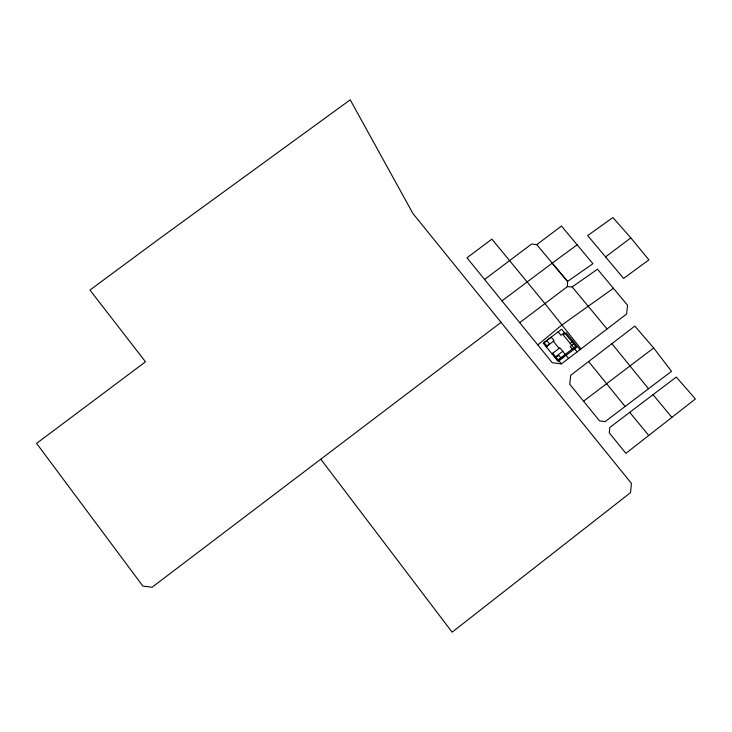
<?xml version="1.0" encoding="UTF-8"?>
<svg xmlns="http://www.w3.org/2000/svg" width="732" height="732" viewBox="0 0 732 732"><rect width="100%" height="100%" fill="white"/><g stroke="black" fill="none" stroke-linecap="round" stroke-linejoin="round"><path stroke-width="1.1" d="M519.702 322.675L567.337 286.651L567.574 281.436L536.757 244.644L531.661 243.994L484.584 279.459M537.791 344.918L561.572 325.209L613.434 288.307M648.735 435.476L625.924 453.346L609.271 432.841L609.838 427.415L676.277 377.072L695.4 398.949L648.735 435.476L629.721 412.354M611.915 343.674L634.836 326.079L653.685 347.975L671.509 371.344L605.099 421.623L599.554 420.873L569.752 384.227L570.695 375.278L611.915 343.674L648.488 388.774M580.998 348.908L544.764 303.368L491.904 239.135L466.97 257.801L552.257 362.724L561.417 363.896L626.665 313.955L627.525 305.198L597.495 269.202L572.177 286.944L567.337 286.651M546.081 346.62L549.558 343.967L546.749 340.517M564.427 332.639L560.959 335.283L558.141 331.834M546.2 346.758L554.115 340.728L551.242 337.205L544.114 342.631L546.987 346.163M551.965 353.84L559.879 347.792L568.563 358.424M570.164 343.39L573.019 341.213M555.634 356.786L562.771 351.333M555.304 357.948L558.791 355.295L560.822 357.792M573.668 343.921L570.201 346.575L572.232 349.063M557.345 360.446L575.709 346.41M558.525 360.336L565.662 354.874M320.918 459.367L452.12 632.173L630.536 492.636L631.414 483.385L412.94 213.524L350.225 99.826L159.173 238.861L89.935 290.055L145.494 361.782L36.6 443.391L142.841 586.067L152.055 587.256L501.054 322.364M583.532 401.2L653.685 347.975M605.574 256.905L630.81 237.873L648.909 259.869L623.591 278.416L587.677 235.567L612.904 217.55L630.81 237.873M536.757 244.644L561.481 226.06L592.902 263.694L567.565 281.427L552.157 263.191L501.987 300.87M552.157 263.191L577.136 244.817M607.057 328.97L572.177 286.944M653.036 394.676L671.894 417.359M579.973 349.704L566.083 332.749L563.237 334.917L577.118 351.882M553.337 341.322L559.102 348.395M625.091 406.48L588.61 361.544M552.742 353.245L561.417 363.886M576.505 347.38L558.132 361.425L543.272 343.162L561.609 329.199L576.505 347.38"/></g></svg>
